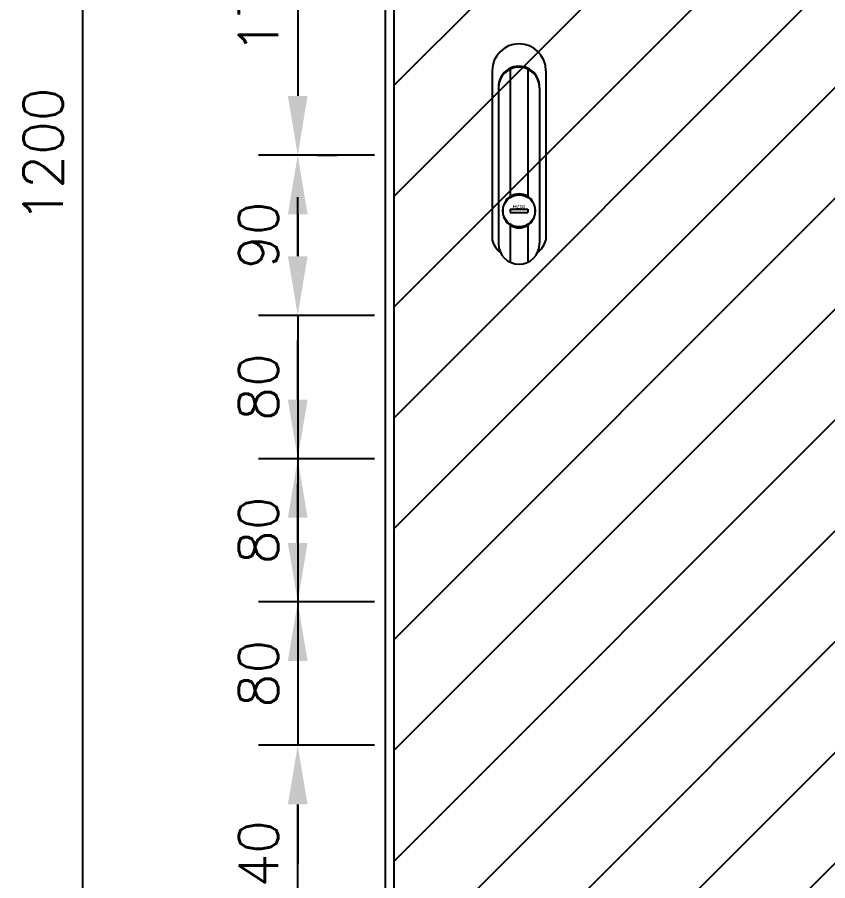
# Model space of a CAD drawing. Header units: millimetres. Extents: x 60229 to 91621, y 21923 to 36546.
# Drawn here: x 80619.2 to 81072, y 29551.5 to 30033.5 of the extents above; entities that cross this region are included whole.
import ezdxf

# ---------------------------------------------------------------- set-up
doc = ezdxf.new("R2010")
doc.units = ezdxf.units.MM
doc.layers.add('BOX심벌(제출)500', color=3, linetype='Continuous')
doc.styles.add('ROMANS', font='romans.shx', dxfattribs={"bigfont": 'fhg.shx'})
doc.styles.get("Standard").update_dxf_attribs({"font": 'arial.ttf'})
doc.dimstyles.new('STANDARD$0', dxfattribs={"dimscale": 12, "dimtxt": 2, "dimasz": 3, "dimexe": 2, "dimexo": 1, "dimgap": 1, "dimtad": 1, "dimdec": 0, "dimzin": 0, "dimdsep": 46, "dimtxsty": 'ROMANS', "dimcen": 0, "dimclrd": 3, "dimclre": 3, "dimclrt": 7, "dimadec": 0, "dimazin": 0, "dimtfac": 0.5, "dimtdec": 0, "dimtix": 1, "dimtmove": 1, "dimatfit": 3, "dimfxl": 1, "dimtolj": 1, "dimtzin": 0, "dimarcsym": 0})

# ---------------------------------------------------------------- blocks, each defined once
blk = doc.blocks.new('*D191')
at = {"color": 3, "lineweight": -2, "transparency": 16777216}
for p, q in [((80818.76, 29956.61), (80753.87, 29956.61)), ((80775.87, 29923.61), (80775.87, 29900.11)), ((80818.76, 29867.11), (80753.87, 29867.11))]:
    blk.add_line(p, q, dxfattribs=at)
at = {"color": 3, "transparency": 16777216}
for points in [[(80770.37, 29923.61), (80781.37, 29923.61), (80775.87, 29956.61)], [(80770.37, 29900.11), (80781.37, 29900.11), (80775.87, 29867.11)]]:
    blk.add_solid(points, dxfattribs=at)
at = {"lineweight": -2, "transparency": 16777216, "insert": (80753.87, 29911.86), "char_height": 22, "attachment_point": 5, "rotation": 90, "style": 'ROMANS'}
blk.add_mtext('\\A1;90', dxfattribs=at)
blk = doc.blocks.new('*D192')
at = {"color": 3, "lineweight": -2, "transparency": 16777216}
for p, q in [((80775.87, 29900.11), (80775.87, 29933.11)), ((80798.55, 29867.11), (80753.87, 29867.11)), ((80775.87, 29867.11), (80775.87, 29787.11)), ((80818.76, 29787.11), (80753.87, 29787.11)), ((80775.87, 29754.11), (80775.87, 29721.11))]:
    blk.add_line(p, q, dxfattribs=at)
at = {"color": 3, "transparency": 16777216}
for points in [[(80770.37, 29900.11), (80781.37, 29900.11), (80775.87, 29867.11)], [(80770.37, 29754.11), (80781.37, 29754.11), (80775.87, 29787.11)]]:
    blk.add_solid(points, dxfattribs=at)
at = {"lineweight": -2, "transparency": 16777216, "insert": (80753.87, 29827.11), "char_height": 22, "attachment_point": 5, "rotation": 90, "style": 'ROMANS'}
blk.add_mtext('\\A1;80', dxfattribs=at)
blk = doc.blocks.new('*D193')
at = {"color": 3, "lineweight": -2, "transparency": 16777216}
for p, q in [((80775.87, 29820.11), (80775.87, 29853.11)), ((80798.55, 29787.11), (80753.87, 29787.11)), ((80775.87, 29787.11), (80775.87, 29707.11)), ((80818.76, 29707.11), (80753.87, 29707.11)), ((80775.87, 29674.11), (80775.87, 29641.11))]:
    blk.add_line(p, q, dxfattribs=at)
at = {"color": 3, "transparency": 16777216}
for points in [[(80770.37, 29820.11), (80781.37, 29820.11), (80775.87, 29787.11)], [(80770.37, 29674.11), (80781.37, 29674.11), (80775.87, 29707.11)]]:
    blk.add_solid(points, dxfattribs=at)
at = {"lineweight": -2, "transparency": 16777216, "insert": (80753.87, 29747.11), "char_height": 22, "attachment_point": 5, "rotation": 90, "style": 'ROMANS'}
blk.add_mtext('\\A1;80', dxfattribs=at)
blk = doc.blocks.new('*D194')
at = {"color": 3, "lineweight": -2, "transparency": 16777216}
for p, q in [((80775.87, 29740.11), (80775.87, 29773.11)), ((80798.55, 29707.11), (80753.87, 29707.11)), ((80775.87, 29707.11), (80775.87, 29627.11)), ((80818.76, 29627.11), (80753.87, 29627.11)), ((80775.87, 29594.11), (80775.87, 29561.11))]:
    blk.add_line(p, q, dxfattribs=at)
at = {"color": 3, "transparency": 16777216}
for points in [[(80770.37, 29740.11), (80781.37, 29740.11), (80775.87, 29707.11)], [(80770.37, 29594.11), (80781.37, 29594.11), (80775.87, 29627.11)]]:
    blk.add_solid(points, dxfattribs=at)
at = {"lineweight": -2, "transparency": 16777216, "insert": (80753.87, 29667.11), "char_height": 22, "attachment_point": 5, "rotation": 90, "style": 'ROMANS'}
blk.add_mtext('\\A1;80', dxfattribs=at)
blk = doc.blocks.new('*D189')
at = {"color": 3, "lineweight": -2, "transparency": 16777216}
for p, q in [((80813.76, 29627.11), (80753.87, 29627.11)), ((80775.87, 29520.11), (80775.87, 29594.11)), ((80813.76, 29487.11), (80753.87, 29487.11))]:
    blk.add_line(p, q, dxfattribs=at)
at = {"color": 3, "transparency": 16777216}
for points in [[(80770.37, 29594.11), (80781.37, 29594.11), (80775.87, 29627.11)], [(80770.37, 29520.11), (80781.37, 29520.11), (80775.87, 29487.11)]]:
    blk.add_solid(points, dxfattribs=at)
at = {"lineweight": -2, "transparency": 16777216, "insert": (80753.87, 29557.11), "char_height": 22, "attachment_point": 5, "rotation": 90, "style": 'ROMANS'}
blk.add_mtext('\\A1;140', dxfattribs=at)
blk = doc.blocks.new('Handle402-Front')
at = {"color": 3}
for p, q in [((-15, 46.45), (-15, -48.17)), ((15, 46.45), (15, -48.17)), ((-11.5, 36.95), (-11.5, -50.05)), ((11.5, 36.95), (11.5, -50.05))]:
    blk.add_line(p, q, dxfattribs=at)
at = {"color": 8}
for p, q in [((-5, 47.4), (-5, -23.8)), ((5, 47.4), (5, -23.8)), ((-5, -30.78), (-5, -32.78)), ((-5, -30.78), (5, -30.78)), ((-5, -32.78), (5, -32.78)), ((5, -30.78), (5, -32.78)), ((-5, -39.77), (-5, -60.45)), ((5, -39.77), (5, -60.45))]:
    blk.add_line(p, q, dxfattribs=at)
blk.add_circle((0, -31.78), 9, dxfattribs=at)
at = {"color": 3}
for centre, radius, start, end in [((0, 46.45), 15, 0, 180), ((0, 37.44), 11.51, 357.5622, 182.4378), ((0, 36.95), 11.5, 0, 180), ((0, -31.3), 9.01, 356.9037, 183.0963), ((0, -32.27), 9.01, 176.9037, 3.0963), ((0, -43.27), 15.78, 198.1038, 229.5128), ((0, -50.05), 11.5, 180, 0)]:
    blk.add_arc(centre, radius, start, end, dxfattribs=at)
blk.add_arc((0, -43.27), 15.78, 310.4872, 341.8962)
blk.add_arc((0, -43.27), 15.78, 310.4872, 341.8962)
at = {"color": 8, "insert": (-3.34, -28.47), "char_height": 2, "width": 9.8163, "attachment_point": 1}
blk.add_mtext('HZ00', dxfattribs=at)
blk = doc.blocks.new('*D205')
at = {"color": 3, "lineweight": -2, "transparency": 16777216}
for p, q in [((80786.84, 30126.61), (80797.87, 30126.61)), ((80775.87, 30093.61), (80775.87, 29989.61)), ((80786.84, 29956.61), (80797.87, 29956.61))]:
    blk.add_line(p, q, dxfattribs=at)
at = {"color": 3, "transparency": 16777216}
for points in [[(80770.37, 30093.61), (80781.37, 30093.61), (80775.87, 30126.61)], [(80770.37, 29989.61), (80781.37, 29989.61), (80775.87, 29956.61)]]:
    blk.add_solid(points, dxfattribs=at)
at = {"lineweight": -2, "transparency": 16777216, "insert": (80753.87, 30041.61), "char_height": 22, "attachment_point": 5, "rotation": 90, "style": 'ROMANS'}
blk.add_mtext('\\A1;170', dxfattribs=at)
blk = doc.blocks.new('*D207')
at = {"color": 3, "lineweight": -2, "transparency": 16777216}
for p, q in [((80813.76, 30556.64), (80633.61, 30556.64)), ((80655.61, 30523.64), (80655.61, 29389.64)), ((80813.76, 29356.64), (80633.61, 29356.64))]:
    blk.add_line(p, q, dxfattribs=at)
at = {"color": 3, "transparency": 16777216}
for points in [[(80650.11, 30523.64), (80661.11, 30523.64), (80655.61, 30556.64)], [(80650.11, 29389.64), (80661.11, 29389.64), (80655.61, 29356.64)]]:
    blk.add_solid(points, dxfattribs=at)
at = {"lineweight": -2, "transparency": 16777216, "insert": (80633.61, 29956.64), "char_height": 22, "attachment_point": 5, "rotation": 90, "style": 'ROMANS'}
blk.add_mtext('\\A1;1200', dxfattribs=at)

msp = doc.modelspace()

# ---------------------------------------------------------------- hatches: boundary and pattern name
at = {"linetype": 'Continuous', "lineweight": -2}
h = msp.add_hatch(dxfattribs=at)
h.set_pattern_fill('ANSI31', color=1, scale=350)
h.set_pattern_definition([(45, (83008.71, 24502.416), (-30.93592, 30.93592), [])])
h.paths.add_polyline_path([(81520.26, 30556.64), (80829.76, 30556.64), (80829.76, 29361.14), (81520.26, 29361.14)])

# ---------------------------------------------------------------- linework, layer by layer
at = {"color": 1, "linetype": 'Continuous', "lineweight": -2}
msp.add_lwpolyline([(81524.76, 30556.64), (80824.76, 30556.64), (80824.76, 29356.64), (81524.76, 29356.64)], close=True, dxfattribs=at)
at = {"color": 3, "linetype": 'Continuous', "lineweight": -2}
msp.add_lwpolyline([(81520.26, 29361.14), (80829.76, 29361.14), (80829.76, 30551.64), (81520.26, 30551.64)], close=True, dxfattribs=at)
at = {"layer": 'BOX심벌(제출)500', "color": 3, "lineweight": -2}
msp.add_line((80829.76, 29361.14), (80829.76, 30551.64), dxfattribs=at)

# ---------------------------------------------------------------- block references
at = {"lineweight": -2}
msp.add_blockref('Handle402-Front', (80899.5, 29957.24), dxfattribs=at)

# ---------------------------------------------------------------- dimensions: what is measured, and where the dimension line sits
for base, p1, p2, picture, middle in [((80655.61, 29356.64), (80824.76, 30556.64), (80824.76, 29356.64), '*D207', (80633.61, 29956.64)), ((80775.87, 29956.61), (80775.84, 30126.61), (80775.84, 29956.61), '*D205', (80753.87, 30041.61)), ((80775.8711, 29867.1063), (80829.7602, 29956.6075), (80829.7602, 29867.1063), '*D191', (80753.8711, 29911.8569)), ((80775.87, 29787.11), (80809.55, 29867.11), (80829.76, 29787.11), '*D192', (80753.87, 29827.11)), ((80775.87, 29707.11), (80809.55, 29787.11), (80829.76, 29707.11), '*D193', (80753.87, 29747.11)), ((80775.87, 29627.11), (80809.55, 29707.11), (80829.76, 29627.11), '*D194', (80753.87, 29667.11)), ((80775.87, 29627.11), (80824.76, 29487.11), (80824.76, 29627.11), '*D189', (80753.87, 29557.11))]:
    dim = msp.add_linear_dim(base=base, p1=p1, p2=p2, angle=90, dimstyle='STANDARD$0', override={"dimscale": 11, "dimclrt": 256, "dimfxl": 1.25}, dxfattribs=at)
    dim.commit()
    dim.dimension.update_dxf_attribs({"geometry": picture, "text_midpoint": middle})

doc.saveas('drawing.dxf')
